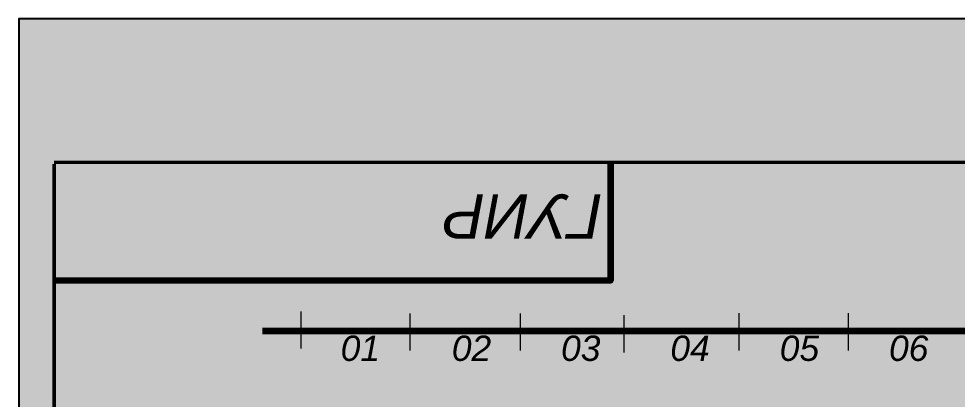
# Model space of a CAD drawing. Header units: millimetres. Extents: x 0 to 590, y 2 to 420.
# Drawn here: x 0 to 128, y 368.4 to 420.2 of the extents above; entities that cross this region are included whole.
import ezdxf
from ezdxf.xclip import XClip

# ---------------------------------------------------------------- set-up
doc = ezdxf.new("R2010")
doc.units = ezdxf.units.MM
doc.header["$MEASUREMENT"] = 0
doc.layers.get('0').update_dxf_attribs({"linetype": 'CONTINUOUS'})
doc.styles.add('Arial$201', font='ariali.ttf', dxfattribs={"oblique": 15, "height": 2.373684})

# ---------------------------------------------------------------- blocks, each defined once
blk = doc.blocks.new('MF28FC3F0')
at = {"true_color": 0xffffff}
for points in [[(0, 420.2), (0, 2.21), (590.35, 2.21), (590.35, 420.2)], [(0, 420.2), (0, 2.44), (590.35, 2.44), (590.35, 420.2)]]:
    blk.add_hatch(color=0, dxfattribs=at).paths.add_polyline_path(points)
blk = doc.blocks.new('MF28FC4B0')
at = {"true_color": 0x000007}
h = blk.add_hatch(color=0, dxfattribs=at)
h.paths.add_polyline_path([(62.42, 396.19), (62.27, 395.49), (61.56, 395.49), (61.73, 396.19)])
h.paths.add_polyline_path([(56.69, 396.19), (56.43, 394.89), (58.49, 394.89), (58.35, 394.28), (55.52, 391.12), (55.01, 391.12), (55.69, 394.35), (54.98, 394.35), (55.09, 394.89), (55.8, 394.89), (56.07, 396.19), (56.69, 396.19), (56.07, 396.19)])
h.paths.add_polyline_path([(56.31, 394.35), (55.87, 392.23), (57.76, 394.35), (56.31, 394.35), (57.76, 394.35)])
edge = h.paths.add_edge_path()
edge.add_spline(control_points=[(50.25, 394.53), (50.25, 394.1), (50.19, 393.66), (50.06, 393.23), (50.06, 393.23), (49.94, 392.78), (49.79, 392.42), (49.63, 392.16), (49.63, 392.16), (49.48, 391.9), (49.31, 391.7), (49.15, 391.53), (49.15, 391.53), (48.98, 391.39), (48.82, 391.29), (48.66, 391.2), (48.66, 391.2), (48.49, 391.14), (48.31, 391.11), (48.11, 391.11), (48.11, 391.11), (47.72, 391.11), (47.4, 391.25), (47.14, 391.53), (47.14, 391.53), (46.88, 391.83), (46.75, 392.24), (46.75, 392.78), (46.75, 392.78), (46.75, 393.34), (46.84, 393.9), (47.03, 394.45), (47.03, 394.45), (47.24, 395.09), (47.54, 395.58), (47.9, 395.91), (47.9, 395.91), (48.19, 396.16), (48.52, 396.28), (48.9, 396.28), (48.9, 396.28), (49.28, 396.28), (49.59, 396.13), (49.86, 395.83), (49.86, 395.83), (50.12, 395.53), (50.25, 395.09), (50.25, 394.53)], knot_values=[0, 0, 0, 0, 0.020833, 0.020833, 0.020833, 0.020833, 0.041667, 0.041667, 0.041667, 0.041667, 0.0625, 0.0625, 0.0625, 0.0625, 0.083333, 0.083333, 0.083333, 0.083333, 0.104167, 0.104167, 0.104167, 0.104167, 0.125, 0.125, 0.125, 0.125, 0.145833, 0.145833, 0.145833, 0.145833, 0.166667, 0.166667, 0.166667, 0.166667, 0.1875, 0.1875, 0.1875, 0.1875, 0.208333, 0.208333, 0.208333, 0.208333, 0.229167, 0.229167, 0.229167, 0.229167, 1, 1, 1, 1], degree=3, periodic=0)
edge = h.paths.add_edge_path()
edge.add_spline(control_points=[(49.64, 394.69), (49.64, 394.99), (49.59, 395.24), (49.5, 395.42), (49.5, 395.42), (49.35, 395.65), (49.15, 395.78), (48.87, 395.78), (48.87, 395.78), (48.62, 395.78), (48.41, 395.67), (48.21, 395.45), (48.21, 395.45), (47.91, 395.14), (47.7, 394.69), (47.57, 394.1), (47.57, 394.1), (47.42, 393.49), (47.35, 393.02), (47.35, 392.64), (47.35, 392.64), (47.35, 392.27), (47.42, 392.01), (47.55, 391.85), (47.55, 391.85), (47.7, 391.68), (47.88, 391.6), (48.11, 391.6), (48.11, 391.6), (48.28, 391.6), (48.43, 391.65), (48.57, 391.73), (48.57, 391.73), (48.72, 391.81), (48.85, 391.96), (48.98, 392.18), (48.98, 392.18), (49.17, 392.47), (49.33, 392.9), (49.48, 393.49), (49.48, 393.49), (49.59, 393.99), (49.64, 394.38), (49.64, 394.69)], knot_values=[0, 0, 0, 0, 0.022727, 0.022727, 0.022727, 0.022727, 0.045455, 0.045455, 0.045455, 0.045455, 0.068182, 0.068182, 0.068182, 0.068182, 0.090909, 0.090909, 0.090909, 0.090909, 0.113636, 0.113636, 0.113636, 0.113636, 0.136364, 0.136364, 0.136364, 0.136364, 0.159091, 0.159091, 0.159091, 0.159091, 0.181818, 0.181818, 0.181818, 0.181818, 0.204545, 0.204545, 0.204545, 0.204545, 0.227273, 0.227273, 0.227273, 0.227273, 1, 1, 1, 1], degree=3, periodic=0)
edge = h.paths.add_edge_path()
edge.add_spline(control_points=[(42.2, 394.53), (42.2, 394.1), (42.14, 393.66), (42, 393.23), (42, 393.23), (41.87, 392.78), (41.74, 392.42), (41.58, 392.16), (41.58, 392.16), (41.41, 391.9), (41.26, 391.7), (41.08, 391.53), (41.08, 391.53), (40.92, 391.39), (40.75, 391.29), (40.59, 391.2), (40.59, 391.2), (40.42, 391.14), (40.26, 391.11), (40.04, 391.11), (40.04, 391.11), (39.67, 391.11), (39.34, 391.25), (39.09, 391.53), (39.09, 391.53), (38.83, 391.83), (38.69, 392.24), (38.69, 392.78), (38.69, 392.78), (38.69, 393.34), (38.78, 393.9), (38.96, 394.45), (38.96, 394.45), (39.17, 395.09), (39.47, 395.58), (39.85, 395.91), (39.85, 395.91), (40.14, 396.16), (40.47, 396.28), (40.83, 396.28), (40.83, 396.28), (41.21, 396.28), (41.54, 396.13), (41.81, 395.83), (41.81, 395.83), (42.07, 395.53), (42.2, 395.09), (42.2, 394.53)], knot_values=[0, 0, 0, 0, 0.020833, 0.020833, 0.020833, 0.020833, 0.041667, 0.041667, 0.041667, 0.041667, 0.0625, 0.0625, 0.0625, 0.0625, 0.083333, 0.083333, 0.083333, 0.083333, 0.104167, 0.104167, 0.104167, 0.104167, 0.125, 0.125, 0.125, 0.125, 0.145833, 0.145833, 0.145833, 0.145833, 0.166667, 0.166667, 0.166667, 0.166667, 0.1875, 0.1875, 0.1875, 0.1875, 0.208333, 0.208333, 0.208333, 0.208333, 0.229167, 0.229167, 0.229167, 0.229167, 1, 1, 1, 1], degree=3, periodic=0)
edge = h.paths.add_edge_path()
edge.add_spline(control_points=[(41.59, 394.69), (41.59, 394.99), (41.54, 395.24), (41.43, 395.42), (41.43, 395.42), (41.3, 395.65), (41.08, 395.78), (40.8, 395.78), (40.8, 395.78), (40.57, 395.78), (40.34, 395.67), (40.14, 395.45), (40.14, 395.45), (39.86, 395.14), (39.65, 394.69), (39.5, 394.1), (39.5, 394.1), (39.35, 393.49), (39.29, 393.02), (39.29, 392.64), (39.29, 392.64), (39.29, 392.27), (39.35, 392.01), (39.5, 391.85), (39.5, 391.85), (39.63, 391.68), (39.81, 391.6), (40.04, 391.6), (40.04, 391.6), (40.21, 391.6), (40.37, 391.65), (40.51, 391.73), (40.51, 391.73), (40.65, 391.81), (40.8, 391.96), (40.93, 392.18), (40.93, 392.18), (41.11, 392.47), (41.28, 392.9), (41.41, 393.49), (41.41, 393.49), (41.53, 393.99), (41.59, 394.38), (41.59, 394.69)], knot_values=[0, 0, 0, 0, 0.022727, 0.022727, 0.022727, 0.022727, 0.045455, 0.045455, 0.045455, 0.045455, 0.068182, 0.068182, 0.068182, 0.068182, 0.090909, 0.090909, 0.090909, 0.090909, 0.113636, 0.113636, 0.113636, 0.113636, 0.136364, 0.136364, 0.136364, 0.136364, 0.159091, 0.159091, 0.159091, 0.159091, 0.181818, 0.181818, 0.181818, 0.181818, 0.204545, 0.204545, 0.204545, 0.204545, 0.227273, 0.227273, 0.227273, 0.227273, 1, 1, 1, 1], degree=3, periodic=0)
h.paths.add_polyline_path([(34.22, 396.19), (34.22, 396.19), (34.21, 396.15), (34.2, 396.12), (34.19, 396.08), (34.19, 396.04), (34.18, 396.01), (34.17, 395.97), (34.16, 395.94), (34.15, 395.9), (34.14, 395.87), (34.13, 395.84), (34.12, 395.8), (34.11, 395.77), (34.1, 395.74), (34.09, 395.71), (34.07, 395.68), (34.06, 395.65), (34.05, 395.62), (34.03, 395.59), (34.02, 395.57), (34.01, 395.54), (33.99, 395.51), (33.98, 395.49), (33.97, 395.46), (33.95, 395.44), (33.95, 395.44), (33.94, 395.41), (33.92, 395.38), (33.91, 395.36), (33.89, 395.33), (33.88, 395.31), (33.86, 395.28), (33.84, 395.26), (33.83, 395.23), (33.81, 395.21), (33.79, 395.18), (33.77, 395.16), (33.75, 395.14), (33.74, 395.11), (33.72, 395.09), (33.7, 395.07), (33.68, 395.04), (33.66, 395.02), (33.64, 395), (33.62, 394.97), (33.6, 394.95), (33.57, 394.93), (33.55, 394.9), (33.53, 394.88), (33.51, 394.86), (33.48, 394.83), (33.45, 394.81), (33.43, 394.78), (33.39, 394.75), (33.36, 394.72), (33.33, 394.69), (33.29, 394.66), (33.25, 394.63), (33.21, 394.59), (33.17, 394.56), (33.13, 394.52), (33.09, 394.48), (33.04, 394.45), (32.99, 394.41), (32.94, 394.37), (32.89, 394.32), (32.83, 394.28), (32.78, 394.23), (32.72, 394.19), (32.66, 394.14), (32.6, 394.09), (32.54, 394.04), (32.47, 393.99), (32.4, 393.94), (32.36, 393.9), (32.32, 393.87), (32.29, 393.84), (32.25, 393.81), (32.21, 393.78), (32.18, 393.75), (32.14, 393.72), (32.11, 393.7), (32.08, 393.67), (32.05, 393.64), (32.02, 393.62), (31.99, 393.59), (31.97, 393.57), (31.94, 393.55), (31.92, 393.52), (31.89, 393.5), (31.87, 393.48), (31.85, 393.46), (31.83, 393.44), (31.81, 393.43), (31.79, 393.41), (31.78, 393.39), (31.76, 393.38), (31.75, 393.36), (31.72, 393.34), (31.7, 393.32), (31.68, 393.29), (31.66, 393.27), (31.64, 393.25), (31.62, 393.23), (31.6, 393.2), (31.58, 393.18), (31.56, 393.16), (31.55, 393.13), (31.53, 393.11), (31.51, 393.09), (31.5, 393.07), (31.48, 393.04), (31.47, 393.02), (31.45, 393), (31.44, 392.98), (31.43, 392.95), (31.42, 392.93), (31.41, 392.91), (31.39, 392.89), (31.38, 392.86), (31.38, 392.84), (31.37, 392.82), (31.36, 392.8), (31.35, 392.79), (31.34, 392.77), (31.34, 392.76), (31.33, 392.75), (31.33, 392.73), (31.32, 392.72), (31.32, 392.7), (31.31, 392.69), (31.31, 392.67), (31.3, 392.66), (31.3, 392.64), (31.3, 392.63), (31.3, 392.61), (31.29, 392.59), (31.29, 392.58), (31.29, 392.56), (31.29, 392.54), (31.29, 392.53), (31.29, 392.51), (31.29, 392.49), (31.28, 392.48), (31.28, 392.46), (31.28, 392.44), (31.28, 392.41), (31.29, 392.38), (31.29, 392.35), (31.29, 392.33), (31.3, 392.3), (31.3, 392.27), (31.31, 392.25), (31.31, 392.22), (31.32, 392.19), (31.33, 392.17), (31.34, 392.14), (31.35, 392.12), (31.36, 392.09), (31.37, 392.07), (31.38, 392.05), (31.39, 392.02), (31.41, 392), (31.42, 391.98), (31.44, 391.95), (31.46, 391.93), (31.47, 391.91), (31.49, 391.89), (31.51, 391.87), (31.53, 391.85), (31.55, 391.83), (31.57, 391.81), (31.59, 391.79), (31.62, 391.77), (31.64, 391.75), (31.66, 391.74), (31.68, 391.72), (31.71, 391.71), (31.73, 391.7), (31.76, 391.68), (31.78, 391.67), (31.81, 391.66), (31.83, 391.65), (31.86, 391.64), (31.88, 391.63), (31.91, 391.63), (31.94, 391.62), (31.96, 391.61), (31.99, 391.61), (32.02, 391.61), (32.05, 391.6), (32.08, 391.6), (32.11, 391.6), (32.14, 391.6), (32.17, 391.6), (32.2, 391.6), (32.23, 391.6), (32.25, 391.61), (32.28, 391.61), (32.31, 391.61), (32.34, 391.62), (32.36, 391.63), (32.39, 391.63), (32.42, 391.64), (32.44, 391.65), (32.47, 391.66), (32.5, 391.67), (32.52, 391.68), (32.55, 391.7), (32.57, 391.71), (32.59, 391.72), (32.62, 391.74), (32.64, 391.75), (32.66, 391.77), (32.69, 391.79), (32.71, 391.81), (32.73, 391.83), (32.75, 391.85), (32.77, 391.87), (32.79, 391.89), (32.82, 391.91), (32.84, 391.94), (32.86, 391.96), (32.88, 391.99), (32.9, 392.02), (32.91, 392.04), (32.93, 392.07), (32.95, 392.1), (32.97, 392.14), (32.98, 392.17), (33, 392.2), (33.02, 392.24), (33.03, 392.27), (33.05, 392.31), (33.06, 392.35), (33.07, 392.39), (33.09, 392.43), (33.1, 392.47), (33.11, 392.52), (33.12, 392.56), (33.13, 392.61), (33.15, 392.65), (33.75, 392.55), (33.75, 392.55), (33.75, 392.5), (33.74, 392.44), (33.72, 392.39), (33.71, 392.34), (33.7, 392.29), (33.68, 392.24), (33.67, 392.19), (33.65, 392.14), (33.63, 392.09), (33.61, 392.04), (33.59, 392), (33.57, 391.95), (33.55, 391.91), (33.52, 391.87), (33.5, 391.83), (33.47, 391.78), (33.45, 391.75), (33.42, 391.71), (33.39, 391.67), (33.36, 391.63), (33.33, 391.6), (33.3, 391.56), (33.26, 391.53), (33.23, 391.5), (33.19, 391.47), (33.15, 391.44), (33.11, 391.41), (33.07, 391.38), (33.03, 391.35), (32.99, 391.33), (32.95, 391.3), (32.91, 391.28), (32.87, 391.26), (32.82, 391.24), (32.78, 391.22), (32.73, 391.2), (32.69, 391.19), (32.64, 391.17), (32.59, 391.16), (32.55, 391.15), (32.5, 391.14), (32.45, 391.13), (32.4, 391.12), (32.35, 391.12), (32.3, 391.11), (32.25, 391.11), (32.19, 391.11), (32.14, 391.11), (32.11, 391.11), (32.07, 391.11), (32.04, 391.11), (32, 391.11), (31.97, 391.11), (31.93, 391.12), (31.9, 391.12), (31.87, 391.13), (31.83, 391.13), (31.8, 391.14), (31.77, 391.15), (31.74, 391.15), (31.7, 391.16), (31.67, 391.17), (31.64, 391.18), (31.61, 391.19), (31.58, 391.2), (31.55, 391.21), (31.52, 391.22), (31.48, 391.23), (31.45, 391.25), (31.43, 391.26), (31.4, 391.27), (31.37, 391.29), (31.37, 391.29), (31.34, 391.3), (31.31, 391.32), (31.28, 391.33), (31.26, 391.35), (31.23, 391.37), (31.2, 391.38), (31.18, 391.4), (31.15, 391.42), (31.13, 391.44), (31.11, 391.46), (31.08, 391.48), (31.06, 391.5), (31.04, 391.52), (31.02, 391.54), (31, 391.56), (30.98, 391.59), (30.96, 391.61), (30.94, 391.64), (30.92, 391.66), (30.9, 391.69), (30.89, 391.71), (30.87, 391.74), (30.85, 391.77), (30.84, 391.8), (30.83, 391.82), (30.81, 391.85), (30.8, 391.88), (30.79, 391.9), (30.77, 391.93), (30.76, 391.96), (30.75, 391.98), (30.74, 392.01), (30.73, 392.04), (30.72, 392.07), (30.71, 392.09), (30.71, 392.12), (30.7, 392.15), (30.69, 392.17), (30.69, 392.2), (30.68, 392.23), (30.68, 392.26), (30.67, 392.29), (30.67, 392.31), (30.66, 392.34), (30.66, 392.37), (30.66, 392.4), (30.66, 392.43), (30.66, 392.46), (30.66, 392.5), (30.66, 392.54), (30.66, 392.58), (30.67, 392.63), (30.67, 392.67), (30.68, 392.71), (30.69, 392.75), (30.7, 392.79), (30.71, 392.83), (30.72, 392.87), (30.73, 392.91), (30.75, 392.95), (30.76, 392.99), (30.78, 393.03), (30.8, 393.07), (30.82, 393.11), (30.84, 393.15), (30.86, 393.19), (30.88, 393.23), (30.91, 393.27), (30.93, 393.31), (30.96, 393.35), (30.99, 393.39), (31.02, 393.43), (31.02, 393.43), (31.04, 393.45), (31.06, 393.48), (31.09, 393.51), (31.12, 393.54), (31.15, 393.57), (31.18, 393.61), (31.22, 393.65), (31.26, 393.69), (31.31, 393.73), (31.35, 393.77), (31.4, 393.81), (31.46, 393.86), (31.51, 393.91), (31.57, 393.96), (31.63, 394.01), (31.7, 394.07), (31.76, 394.13), (31.83, 394.18), (31.91, 394.25), (31.98, 394.31), (32.06, 394.37), (32.15, 394.44), (32.23, 394.51), (32.32, 394.58), (32.32, 394.58), (32.36, 394.61), (32.4, 394.64), (32.44, 394.67), (32.47, 394.69), (32.51, 394.72), (32.54, 394.75), (32.57, 394.78), (32.61, 394.8), (32.64, 394.83), (32.67, 394.86), (32.7, 394.88), (32.73, 394.91), (32.76, 394.93), (32.79, 394.96), (32.81, 394.98), (32.84, 395), (32.86, 395.03), (32.89, 395.05), (32.91, 395.07), (32.93, 395.09), (32.95, 395.11), (32.97, 395.13), (32.99, 395.15), (33.01, 395.17), (33.01, 395.17), (33.03, 395.19), (33.05, 395.21), (33.07, 395.23), (33.08, 395.25), (33.1, 395.27), (33.12, 395.29), (33.13, 395.31), (33.15, 395.33), (33.17, 395.35), (33.18, 395.37), (33.19, 395.39), (33.21, 395.41), (33.22, 395.43), (33.24, 395.44), (33.25, 395.46), (33.26, 395.48), (33.27, 395.5), (33.28, 395.52), (33.3, 395.53), (33.31, 395.55), (33.32, 395.57), (33.33, 395.58), (33.33, 395.6), (33.34, 395.62), (33.34, 395.62), (31.09, 395.62), (31.2, 396.19)])
h.paths.add_polyline_path([(34.22, 396.19), (31.2, 396.19)])
edge = h.paths.add_edge_path()
edge.add_spline(control_points=[(26.08, 394.53), (26.08, 394.1), (26.02, 393.66), (25.88, 393.23), (25.88, 393.23), (25.75, 392.78), (25.62, 392.42), (25.46, 392.16), (25.46, 392.16), (25.31, 391.9), (25.14, 391.7), (24.98, 391.53), (24.98, 391.53), (24.8, 391.39), (24.63, 391.29), (24.48, 391.2), (24.48, 391.2), (24.32, 391.14), (24.14, 391.11), (23.94, 391.11), (23.94, 391.11), (23.55, 391.11), (23.23, 391.25), (22.97, 391.53), (22.97, 391.53), (22.71, 391.83), (22.57, 392.24), (22.57, 392.78), (22.57, 392.78), (22.57, 393.34), (22.67, 393.9), (22.85, 394.45), (22.85, 394.45), (23.07, 395.09), (23.35, 395.58), (23.73, 395.91), (23.73, 395.91), (24.02, 396.16), (24.35, 396.28), (24.73, 396.28), (24.73, 396.28), (25.11, 396.28), (25.42, 396.13), (25.69, 395.83), (25.69, 395.83), (25.95, 395.53), (26.08, 395.09), (26.08, 394.53)], knot_values=[0, 0, 0, 0, 0.020833, 0.020833, 0.020833, 0.020833, 0.041667, 0.041667, 0.041667, 0.041667, 0.0625, 0.0625, 0.0625, 0.0625, 0.083333, 0.083333, 0.083333, 0.083333, 0.104167, 0.104167, 0.104167, 0.104167, 0.125, 0.125, 0.125, 0.125, 0.145833, 0.145833, 0.145833, 0.145833, 0.166667, 0.166667, 0.166667, 0.166667, 0.1875, 0.1875, 0.1875, 0.1875, 0.208333, 0.208333, 0.208333, 0.208333, 0.229167, 0.229167, 0.229167, 0.229167, 1, 1, 1, 1], degree=3, periodic=0)
edge = h.paths.add_edge_path()
edge.add_spline(control_points=[(25.47, 394.69), (25.47, 394.99), (25.42, 395.24), (25.32, 395.42), (25.32, 395.42), (25.18, 395.65), (24.96, 395.78), (24.7, 395.78), (24.7, 395.78), (24.45, 395.78), (24.24, 395.67), (24.04, 395.45), (24.04, 395.45), (23.74, 395.14), (23.53, 394.69), (23.38, 394.1), (23.38, 394.1), (23.25, 393.49), (23.17, 393.02), (23.17, 392.64), (23.17, 392.64), (23.17, 392.27), (23.25, 392.01), (23.38, 391.85), (23.38, 391.85), (23.53, 391.68), (23.71, 391.6), (23.94, 391.6), (23.94, 391.6), (24.11, 391.6), (24.25, 391.65), (24.4, 391.73), (24.4, 391.73), (24.53, 391.81), (24.68, 391.96), (24.81, 392.18), (24.81, 392.18), (24.99, 392.47), (25.16, 392.9), (25.29, 393.49), (25.29, 393.49), (25.42, 393.99), (25.47, 394.38), (25.47, 394.69)], knot_values=[0, 0, 0, 0, 0.022727, 0.022727, 0.022727, 0.022727, 0.045455, 0.045455, 0.045455, 0.045455, 0.068182, 0.068182, 0.068182, 0.068182, 0.090909, 0.090909, 0.090909, 0.090909, 0.113636, 0.113636, 0.113636, 0.113636, 0.136364, 0.136364, 0.136364, 0.136364, 0.159091, 0.159091, 0.159091, 0.159091, 0.181818, 0.181818, 0.181818, 0.181818, 0.204545, 0.204545, 0.204545, 0.204545, 0.227273, 0.227273, 0.227273, 0.227273, 1, 1, 1, 1], degree=3, periodic=0)
h.paths.add_polyline_path([(16.81, 396.19), (16.02, 392.37), (16.02, 392.37), (16.06, 392.41), (16.11, 392.44), (16.16, 392.47), (16.2, 392.5), (16.25, 392.53), (16.31, 392.56), (16.36, 392.59), (16.41, 392.62), (16.47, 392.65), (16.52, 392.68), (16.58, 392.7), (16.64, 392.73), (16.7, 392.76), (16.76, 392.78), (16.83, 392.81), (16.89, 392.83), (16.96, 392.86), (17.03, 392.88), (17.1, 392.91), (17.17, 392.93), (17.24, 392.95), (17.32, 392.97), (17.39, 392.99), (17.47, 393.02), (17.47, 393.02), (17.35, 392.46), (17.35, 392.46), (17.32, 392.44), (17.28, 392.42), (17.24, 392.4), (17.2, 392.39), (17.16, 392.37), (17.12, 392.35), (17.08, 392.33), (17.05, 392.31), (17.01, 392.29), (16.97, 392.27), (16.93, 392.25), (16.89, 392.23), (16.86, 392.21), (16.82, 392.19), (16.78, 392.17), (16.74, 392.15), (16.7, 392.13), (16.66, 392.1), (16.63, 392.08), (16.59, 392.06), (16.55, 392.03), (16.51, 392.01), (16.47, 391.99), (16.43, 391.96), (16.43, 391.96), (16.4, 391.94), (16.36, 391.91), (16.32, 391.89), (16.29, 391.86), (16.26, 391.84), (16.22, 391.82), (16.19, 391.79), (16.16, 391.77), (16.13, 391.75), (16.1, 391.72), (16.07, 391.7), (16.04, 391.68), (16.01, 391.66), (15.98, 391.64), (15.96, 391.61), (15.93, 391.59), (15.91, 391.57), (15.88, 391.55), (15.86, 391.53), (15.84, 391.51), (15.82, 391.49), (15.8, 391.47), (15.78, 391.45), (15.76, 391.43), (15.75, 391.42), (15.73, 391.41), (15.72, 391.4), (15.71, 391.39), (15.7, 391.38), (15.69, 391.37), (15.67, 391.35), (15.66, 391.34), (15.65, 391.33), (15.64, 391.32), (15.63, 391.3), (15.62, 391.29), (15.61, 391.27), (15.6, 391.26), (15.59, 391.25), (15.58, 391.23), (15.57, 391.22), (15.56, 391.2), (15.55, 391.19), (15.54, 391.17), (15.52, 391.15), (15.51, 391.14), (15.5, 391.12), (15.49, 391.11), (15.13, 391.11), (16.19, 396.19), (16.81, 396.19), (16.19, 396.19)])
h.paths.add_polyline_path([(10.06, 396.19), (9.91, 395.49), (9.2, 395.49), (9.35, 396.19), (10.06, 396.19), (9.35, 396.19)])
edge = h.paths.add_edge_path()
edge.add_line((6.04, 394.86), (5.45, 394.79))
edge.add_spline(control_points=[(5.45, 394.79), (5.4, 395.14), (5.3, 395.4), (5.14, 395.55), (5.14, 395.55), (4.97, 395.7), (4.78, 395.78), (4.51, 395.78), (4.51, 395.78), (4.22, 395.78), (3.94, 395.67), (3.72, 395.45), (3.72, 395.45), (3.49, 395.22), (3.38, 394.97), (3.38, 394.69), (3.38, 394.69), (3.38, 394.43), (3.46, 394.23), (3.64, 394.07), (3.64, 394.07), (3.8, 393.9), (4.03, 393.82), (4.31, 393.82), (4.31, 393.82), (4.35, 393.82), (4.41, 393.84), (4.51, 393.84)], knot_values=[0, 0, 0, 0, 0.035714, 0.035714, 0.035714, 0.035714, 0.071429, 0.071429, 0.071429, 0.071429, 0.107143, 0.107143, 0.107143, 0.107143, 0.142857, 0.142857, 0.142857, 0.142857, 0.178571, 0.178571, 0.178571, 0.178571, 0.214286, 0.214286, 0.214286, 0.214286, 1, 1, 1, 1], degree=3, periodic=0)
edge.add_line((4.51, 393.84), (4.4, 393.31))
edge.add_spline(control_points=[(4.4, 393.31), (4.35, 393.33), (4.28, 393.33), (4.23, 393.33), (4.23, 393.33), (3.87, 393.33), (3.61, 393.25), (3.41, 393.06), (3.41, 393.06), (3.21, 392.9), (3.11, 392.69), (3.11, 392.44), (3.11, 392.44), (3.11, 392.19), (3.19, 392.01), (3.36, 391.85), (3.36, 391.85), (3.51, 391.68), (3.7, 391.6), (3.94, 391.6), (3.94, 391.6), (4.15, 391.6), (4.36, 391.68), (4.53, 391.85), (4.53, 391.85), (4.71, 392.01), (4.82, 392.24), (4.87, 392.54)], knot_values=[0, 0, 0, 0, 0.035714, 0.035714, 0.035714, 0.035714, 0.071429, 0.071429, 0.071429, 0.071429, 0.107143, 0.107143, 0.107143, 0.107143, 0.142857, 0.142857, 0.142857, 0.142857, 0.178571, 0.178571, 0.178571, 0.178571, 0.214286, 0.214286, 0.214286, 0.214286, 1, 1, 1, 1], degree=3, periodic=0)
edge.add_line((4.87, 392.54), (5.5, 392.41))
edge.add_spline(control_points=[(5.5, 392.41), (5.4, 391.99), (5.2, 391.68), (4.91, 391.45), (4.91, 391.45), (4.63, 391.22), (4.28, 391.11), (3.89, 391.11), (3.89, 391.11), (3.47, 391.11), (3.14, 391.24), (2.88, 391.48), (2.88, 391.48), (2.62, 391.73), (2.5, 392.04), (2.5, 392.41), (2.5, 392.41), (2.5, 392.67), (2.57, 392.9), (2.7, 393.11), (2.7, 393.11), (2.85, 393.31), (3.05, 393.48), (3.33, 393.61), (3.33, 393.61), (3.13, 393.72), (2.98, 393.86), (2.88, 394.02), (2.88, 394.02), (2.78, 394.2), (2.73, 394.38), (2.73, 394.6), (2.73, 394.6), (2.73, 395.06), (2.91, 395.45), (3.24, 395.78), (3.24, 395.78), (3.59, 396.11), (4, 396.28), (4.46, 396.28), (4.46, 396.28), (4.92, 396.28), (5.3, 396.14), (5.58, 395.9), (5.58, 395.9), (5.86, 395.63), (6.03, 395.29), (6.04, 394.86)], knot_values=[0, 0, 0, 0, 0.020833, 0.020833, 0.020833, 0.020833, 0.041667, 0.041667, 0.041667, 0.041667, 0.0625, 0.0625, 0.0625, 0.0625, 0.083333, 0.083333, 0.083333, 0.083333, 0.104167, 0.104167, 0.104167, 0.104167, 0.125, 0.125, 0.125, 0.125, 0.145833, 0.145833, 0.145833, 0.145833, 0.166667, 0.166667, 0.166667, 0.166667, 0.1875, 0.1875, 0.1875, 0.1875, 0.208333, 0.208333, 0.208333, 0.208333, 0.229167, 0.229167, 0.229167, 0.229167, 1, 1, 1, 1], degree=3, periodic=0)
h.paths.add_polyline_path([(0, 396.19), (0, 392.37), (0, 392.37), (0, 392.41), (0, 392.44), (0, 392.47), (0, 392.5), (0, 392.53), (0, 392.56), (0, 392.59), (0, 392.62), (0, 392.65), (0, 392.68), (0, 392.7), (0, 392.73), (0, 392.76), (0, 392.78), (0, 392.81), (0, 392.83), (0, 392.86), (0, 392.88), (0, 392.91), (0, 392.93), (0, 392.95), (0, 392.97), (0, 392.99), (0, 393.02), (0, 393.02), (0, 392.46), (0, 392.46), (0, 392.44), (0, 392.42), (0, 392.4), (0, 392.39), (0, 392.37), (0, 392.35), (0, 392.33), (0, 392.31), (0, 392.29), (0, 392.27), (0, 392.25), (0, 392.23), (0, 392.21), (0, 392.19), (0, 392.17), (0, 392.15), (0, 392.13), (0, 392.1), (0, 392.08), (0, 392.06), (0, 392.03), (0, 392.01), (0, 391.99), (0, 391.96), (0, 391.96), (0, 391.94), (0, 391.91), (0, 391.89), (0, 391.86), (0, 391.84), (0, 391.82), (0, 391.79), (0, 391.77), (0, 391.75), (0, 391.72), (0, 391.7), (0, 391.68), (0, 391.66), (0, 391.64), (0, 391.61), (0, 391.59), (0, 391.57), (0, 391.55), (0, 391.53), (0, 391.51), (0, 391.49), (0, 391.47), (0, 391.45), (0, 391.43), (0, 391.42), (0, 391.41), (0, 391.4), (0, 391.39), (0, 391.38), (0, 391.37), (0, 391.35), (0, 391.34), (0, 391.33), (0, 391.32), (0, 391.3), (0, 391.29), (0, 391.27), (0, 391.26), (0, 391.25), (0, 391.23), (0, 391.22), (0, 391.2), (0, 391.19), (0, 391.17), (0, 391.15), (0, 391.14), (0, 391.12), (0, 391.11), (0, 396.19), (0, 394.89), (0, 396.19), (0, 396.19), (0, 396.15), (0, 396.12), (0, 396.08), (0, 396.04), (0, 396.01), (0, 395.97), (0, 395.94), (0, 395.9), (0, 395.87), (0, 395.84), (0, 395.8), (0, 395.77), (0, 395.74), (0, 395.71), (0, 395.68), (0, 395.65), (0, 395.62), (0, 395.59), (0, 395.57), (0, 395.54), (0, 395.51), (0, 395.49), (0, 395.46), (0, 395.44), (0, 395.44), (0, 395.41), (0, 395.38), (0, 395.36), (0, 395.33), (0, 395.31), (0, 395.28), (0, 395.26), (0, 395.23), (0, 395.21), (0, 395.18), (0, 395.16), (0, 395.14), (0, 395.11), (0, 395.09), (0, 395.07), (0, 395.04), (0, 395.02), (0, 395), (0, 394.97), (0, 394.95), (0, 394.93), (0, 394.9), (0, 394.88), (0, 394.86), (0, 394.83), (0, 394.81), (0, 394.78), (0, 394.75), (0, 394.72), (0, 394.69), (0, 394.66), (0, 394.63), (0, 394.59), (0, 394.56), (0, 394.52), (0, 394.48), (0, 394.45), (0, 394.41), (0, 394.37), (0, 394.32), (0, 394.28), (0, 394.23), (0, 394.19), (0, 394.14), (0, 394.09), (0, 394.04), (0, 393.99), (0, 393.94), (0, 393.9), (0, 393.87), (0, 393.84), (0, 393.81), (0, 393.78), (0, 393.75), (0, 393.72), (0, 393.7), (0, 393.67), (0, 393.64), (0, 393.62), (0, 393.59), (0, 393.57), (0, 393.55), (0, 393.52), (0, 393.5), (0, 393.48), (0, 393.46), (0, 393.44), (0, 393.43), (0, 393.41), (0, 393.39), (0, 393.38), (0, 393.36), (0, 393.34), (0, 393.32), (0, 393.29), (0, 393.27), (0, 393.25), (0, 393.23), (0, 393.2), (0, 393.18), (0, 393.16), (0, 393.13), (0, 393.11), (0, 393.09), (0, 393.07), (0, 393.04), (0, 393.02), (0, 393), (0, 392.98), (0, 392.95), (0, 392.93), (0, 392.91), (0, 392.89), (0, 392.86), (0, 392.84), (0, 392.82), (0, 392.8), (0, 392.79), (0, 392.77), (0, 392.76), (0, 392.75), (0, 392.73), (0, 392.72), (0, 392.7), (0, 392.69), (0, 392.67), (0, 392.66), (0, 392.64), (0, 392.63), (0, 392.61), (0, 392.59), (0, 392.58), (0, 392.56), (0, 392.54), (0, 392.53), (0, 392.51), (0, 392.49), (0, 392.48), (0, 392.46), (0, 392.44), (0, 392.41), (0, 392.38), (0, 392.35), (0, 392.33), (0, 392.3), (0, 392.27), (0, 392.25), (0, 392.22), (0, 392.19), (0, 392.17), (0, 392.14), (0, 392.12), (0, 392.09), (0, 392.07), (0, 392.05), (0, 392.02), (0, 392), (0, 391.98), (0, 391.95), (0, 391.93), (0, 391.91), (0, 391.89), (0, 391.87), (0, 391.85), (0, 391.83), (0, 391.81), (0, 391.79), (0, 391.77), (0, 391.75), (0, 391.74), (0, 391.72), (0, 391.71), (0, 391.7), (0, 391.68), (0, 391.67), (0, 391.66), (0, 391.65), (0, 391.64), (0, 391.63), (0, 391.63), (0, 391.62), (0, 391.61), (0, 391.61), (0, 391.61), (0, 391.6), (0, 391.6), (0, 391.6), (0, 391.6), (0, 391.6), (0, 391.6), (0, 391.6), (0, 391.61), (0, 391.61), (0, 391.61), (0, 391.62), (0, 391.63), (0, 391.63), (0, 391.64), (0, 391.65), (0, 391.66), (0, 391.67), (0, 391.68), (0, 391.7), (0, 391.71), (0, 391.72), (0, 391.74), (0, 391.75), (0, 391.77), (0, 391.79), (0, 391.81), (0, 391.83), (0, 391.85), (0, 391.87), (0, 391.89), (0, 391.91), (0, 391.94), (0, 391.96), (0, 391.99), (0, 392.02), (0, 392.04), (0, 392.07), (0, 392.1), (0, 392.14), (0, 392.17), (0, 392.2), (0, 392.24), (0, 392.27), (0, 392.31), (0, 392.35), (0, 392.39), (0, 392.43), (0, 392.47), (0, 392.52), (0, 392.56), (0, 392.61), (0, 392.65), (0, 392.55), (0, 392.55), (0, 392.5), (0, 392.44), (0, 392.39), (0, 392.34), (0, 392.29), (0, 392.24), (0, 392.19), (0, 392.14), (0, 392.09), (0, 392.04), (0, 392), (0, 391.95), (0, 391.91), (0, 391.87), (0, 391.83), (0, 391.78), (0, 391.75), (0, 391.71), (0, 391.67), (0, 391.63), (0, 391.6), (0, 391.56), (0, 391.53), (0, 391.5), (0, 391.47), (0, 391.44), (0, 391.41), (0, 391.38), (0, 391.35), (0, 391.33), (0, 391.3), (0, 391.28), (0, 391.26), (0, 391.24), (0, 391.22), (0, 391.2), (0, 391.19), (0, 391.17), (0, 391.16), (0, 391.15), (0, 391.14), (0, 391.13), (0, 391.12), (0, 391.12), (0, 391.11), (0, 391.11), (0, 391.11), (0, 391.11), (0, 391.11), (0, 391.11), (0, 391.11), (0, 391.11), (0, 391.11), (0, 391.12), (0, 391.12), (0, 391.13), (0, 391.13), (0, 391.14), (0, 391.15), (0, 391.15), (0, 391.16), (0, 391.17), (0, 391.18), (0, 391.19), (0, 391.2), (0, 391.21), (0, 391.22), (0, 391.23), (0, 391.25), (0, 391.26), (0, 391.27), (0, 391.29), (0, 391.29), (0, 391.3), (0, 391.32), (0, 391.33), (0, 391.35), (0, 391.37), (0, 391.38), (0, 391.4), (0, 391.42), (0, 391.44), (0, 391.46), (0, 391.48), (0, 391.5), (0, 391.52), (0, 391.54), (0, 391.56), (0, 391.59), (0, 391.61), (0, 391.64), (0, 391.66), (0, 391.69), (0, 391.71), (0, 391.74), (0, 391.77), (0, 391.8), (0, 391.82), (0, 391.85), (0, 391.88), (0, 391.9), (0, 391.93), (0, 391.96), (0, 391.98), (0, 392.01), (0, 392.04), (0, 392.07), (0, 392.09), (0, 392.12), (0, 392.15), (0, 392.17), (0, 392.2), (0, 392.23), (0, 392.26), (0, 392.29), (0, 392.31), (0, 392.34), (0, 392.37), (0, 392.4), (0, 392.43), (0, 392.46), (0, 392.5), (0, 392.54), (0, 392.58), (0, 392.63), (0, 392.67), (0, 392.71), (0, 392.75), (0, 392.79), (0, 392.83), (0, 392.87), (0, 392.91), (0, 392.95), (0, 392.99), (0, 393.03), (0, 393.07), (0, 393.11), (0, 393.15), (0, 393.19), (0, 393.23), (0, 393.27), (0, 393.31), (0, 393.35), (0, 393.39), (0, 393.43), (0, 393.43), (0, 393.45), (0, 393.48), (0, 393.51), (0, 393.54), (0, 393.57), (0, 393.61), (0, 393.65), (0, 393.69), (0, 393.73), (0, 393.77), (0, 393.81), (0, 393.86), (0, 393.91), (0, 393.96), (0, 394.01), (0, 394.07), (0, 394.13), (0, 394.18), (0, 394.25), (0, 394.31), (0, 394.37), (0, 394.44), (0, 394.51), (0, 394.58), (0, 394.58), (0, 394.61), (0, 394.64), (0, 394.67), (0, 394.69), (0, 394.72), (0, 394.75), (0, 394.78), (0, 394.8), (0, 394.83), (0, 394.86), (0, 394.88), (0, 394.91), (0, 394.93), (0, 394.96), (0, 394.98), (0, 395), (0, 395.03), (0, 395.05), (0, 395.07), (0, 395.09), (0, 395.11), (0, 395.13), (0, 395.15), (0, 395.17), (0, 395.17), (0, 395.19), (0, 395.21), (0, 395.23), (0, 395.25), (0, 395.27), (0, 395.29), (0, 395.31), (0, 395.33), (0, 395.35), (0, 395.37), (0, 395.39), (0, 395.41), (0, 395.43), (0, 395.44), (0, 395.46), (0, 395.48), (0, 395.5), (0, 395.52), (0, 395.53), (0, 395.55), (0, 395.57), (0, 395.58), (0, 395.6), (0, 395.62), (0, 395.62), (0, 396.19), (0, 395.49)])
h.paths.add_polyline_path([(0, 394.35), (0, 392.23)])
edge = h.paths.add_edge_path()
edge.add_line((0, 393.87), (0, 393.28))
edge.add_line((0, 393.28), (0, 393.16))
edge.add_spline(control_points=[(0, 393.16), (0, 392.64), (0, 392.26), (0, 391.99), (0, 391.99), (0, 391.73), (0, 391.6), (0, 391.6), (0, 391.6), (0, 391.6), (0, 391.96), (0, 392.67)], knot_values=[0, 0, 0, 0, 0.083333, 0.083333, 0.083333, 0.083333, 0.166667, 0.166667, 0.166667, 0.166667, 1, 1, 1, 1], degree=3, periodic=0)
edge.add_line((0, 392.67), (0, 392.5))
edge.add_spline(control_points=[(0, 392.5), (0, 392.08), (0, 391.71), (0, 391.45), (0, 391.45), (0, 391.17), (0, 391.04), (0, 391.04), (0, 391.04), (0, 391.04), (0, 391.22), (0, 391.6), (0, 391.6), (0, 391.98), (0, 392.5), (0, 393.2), (0, 393.2), (0, 394.05), (0, 394.78), (0, 395.39), (0, 395.39), (0, 395.98), (0, 396.28), (0, 396.28), (0, 396.28), (0, 396.28), (0, 396.11), (0, 395.77), (0, 395.77), (0, 395.42), (0, 395.04), (0, 394.6)], knot_values=[0, 0, 0, 0, 0.03125, 0.03125, 0.03125, 0.03125, 0.0625, 0.0625, 0.0625, 0.0625, 0.09375, 0.09375, 0.09375, 0.09375, 0.125, 0.125, 0.125, 0.125, 0.15625, 0.15625, 0.15625, 0.15625, 0.1875, 0.1875, 0.1875, 0.1875, 0.21875, 0.21875, 0.21875, 0.21875, 1, 1, 1, 1], degree=3, periodic=0)
edge.add_line((0, 394.6), (0, 394.42))
edge.add_spline(control_points=[(0, 394.42), (0, 394.83), (0, 395.14), (0, 395.39), (0, 395.39), (0, 395.62), (0, 395.73), (0, 395.73), (0, 395.73), (0, 395.73), (0, 395.58), (0, 395.27), (0, 395.27), (0, 394.96), (0, 394.5), (0, 393.87)], knot_values=[0, 0, 0, 0, 0.0625, 0.0625, 0.0625, 0.0625, 0.125, 0.125, 0.125, 0.125, 0.1875, 0.1875, 0.1875, 0.1875, 1, 1, 1, 1], degree=3, periodic=0)
edge = h.paths.add_edge_path()
edge.add_line((0, 396.19), (0, 392.37))
edge.add_spline(control_points=[(0, 392.37), (0, 392.64), (0, 392.85), (0, 393.02)], knot_values=[0, 0, 0, 0, 1, 1, 1, 1], degree=3, periodic=0)
edge.add_line((0, 393.02), (0, 392.46))
edge.add_spline(control_points=[(0, 392.46), (0, 392.32), (0, 392.16), (0, 391.96), (0, 391.96), (0, 391.76), (0, 391.58), (0, 391.43), (0, 391.43), (0, 391.35), (0, 391.24), (0, 391.11)], knot_values=[0, 0, 0, 0, 0.083333, 0.083333, 0.083333, 0.083333, 0.166667, 0.166667, 0.166667, 0.166667, 1, 1, 1, 1], degree=3, periodic=0)
edge.add_line((0, 391.11), (0, 396.19))
h.paths.add_polyline_path([(0, 396.19), (0, 394.89), (0, 394.28), (0, 391.12), (0, 394.35), (0, 394.89)])
h.paths.add_polyline_path([(0, 394.35), (0, 392.23)])
h.paths.add_polyline_path([(0, 396.19), (0, 395.49)])
at = {"color": 0, "linetype": 'Continuous', "lineweight": 50, "true_color": 0x000007}
for points in [[(4.84, 400.61), (585.74, 400.64), (585.74, 400.64)], [(4.84, 400.38), (4.84, 7.48), (585.09, 7.48), (585.09, 400.38)]]:
    blk.add_lwpolyline(points, dxfattribs=at)
at = {"color": 0, "linetype": 'Continuous', "lineweight": 100, "true_color": 0x000007}
blk.add_lwpolyline([(80.68, 400.47), (80.68, 384.55), (4.91, 384.47)], dxfattribs=at)

msp = doc.modelspace()

# ---------------------------------------------------------------- linework, layer by layer
at = {"color": 0, "linetype": 'Continuous', "lineweight": 20, "true_color": 0x000007}
for points in [[(38.45, 380.3), (38.45, 375.25), (38.45, 375.25)], [(53.35, 380.04), (53.35, 375), (53.35, 375)], [(68.36, 380.04), (68.36, 375), (68.36, 375)], [(82.53, 379.79), (82.53, 374.74), (82.53, 374.74)], [(98.2, 380.06), (98.2, 375), (98.2, 375)], [(113.12, 380.06), (113.12, 375), (113.12, 375)]]:
    msp.add_lwpolyline(points, dxfattribs=at)
at = {"color": 0, "linetype": 'Continuous', "lineweight": 100, "true_color": 0x000007}
msp.add_lwpolyline([(33.26, 377.65), (194.97, 377.65), (194.97, 377.65)], dxfattribs=at)

# ---------------------------------------------------------------- block references
at = {"color": 0, "true_color": 0xffffff}
ref = msp.add_blockref('MF28FC3F0', (0, 0), dxfattribs=at)
XClip(ref).set_block_clipping_path([(0, 2.1075862069), (590.3875862069, 420.2)])
ref = msp.add_blockref('MF28FC4B0', (0, 0), dxfattribs=at)
XClip(ref).set_block_clipping_path([(0, 2.3710344828), (590.3875862069, 420.2)])

# ---------------------------------------------------------------- texts
at = {"color": 0, "true_color": 0x000007, "style": 'Arial$201'}
msp.add_text('ГУИР', height=6.042, rotation=180, dxfattribs=at).set_placement((79.58, 396.26))
for s, p in [('01', (43.9, 373.57)), ('02', (59.06, 373.57)), ('03', (73.96, 373.57)), ('04', (88.86, 373.57)), ('05', (103.78, 373.57)), ('06', (118.68, 373.57))]:
    msp.add_text(s, height=3.453, dxfattribs=at).set_placement(p)

doc.saveas('drawing.dxf')
